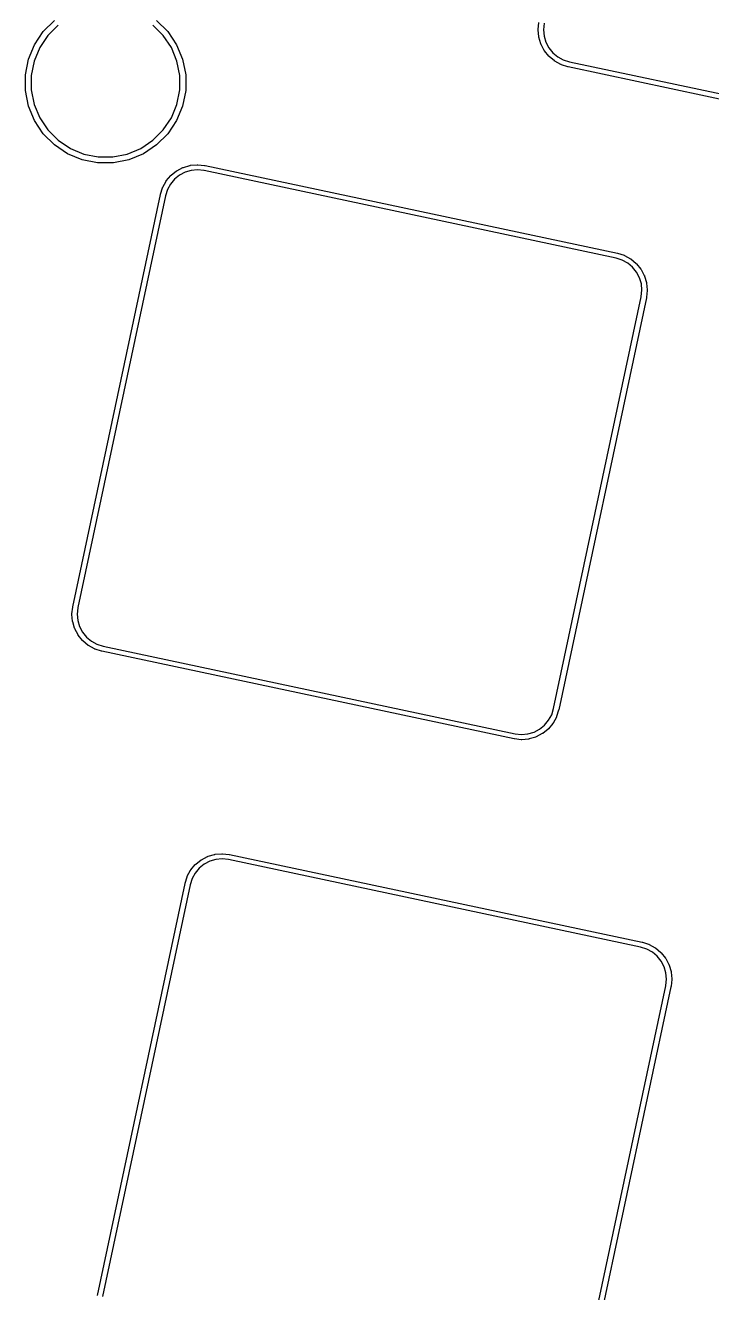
# Model space of a CAD drawing. Extents: x 18 to 369, y 6 to 139.
# Drawn here: x 119.37 to 138.91, y 71.07 to 107.17 of the extents above; entities that cross this region are included whole.
import ezdxf

# ---------------------------------------------------------------- set-up
doc = ezdxf.new("R2010")
doc.units = 0
doc.layers.add('BLACK', color=7, linetype='CONTINUOUS')

msp = doc.modelspace()

# ---------------------------------------------------------------- linework, layer by layer
at = {"layer": 'BLACK', "linetype": 'CONTINUOUS'}
for p, q in [((119.877, 106.997), (120.196, 107.315)), ((123.107, 107.315), (123.426, 106.997)), ((133.976, 107.057), (133.997, 107.251)), ((119.627, 106.623), (119.877, 106.997)), ((120.009, 106.889), (119.777, 106.543)), ((120.303, 107.184), (120.009, 106.889)), ((123.294, 106.889), (123, 107.184)), ((123.526, 106.543), (123.294, 106.889)), ((123.426, 106.997), (123.675, 106.623)), ((133.976, 107.05), (133.976, 107.057)), ((133.976, 107.043), (133.976, 107.05)), ((133.976, 107.042), (133.976, 107.043)), ((133.994, 106.848), (133.976, 107.042)), ((133.976, 107.042), (133.976, 107.042)), ((133.976, 107.042), (133.976, 107.042)), ((134.146, 107.232), (134.126, 107.049)), ((134.126, 107.049), (134.143, 106.869)), ((119.455, 106.207), (119.627, 106.623)), ((119.777, 106.543), (119.618, 106.158)), ((123.685, 106.158), (123.526, 106.543)), ((123.675, 106.623), (123.848, 106.207)), ((133.995, 106.841), (133.994, 106.848)), ((133.996, 106.835), (133.995, 106.841)), ((133.997, 106.834), (133.996, 106.835)), ((134.052, 106.646), (133.997, 106.834)), ((133.997, 106.834), (133.997, 106.834)), ((133.997, 106.834), (133.997, 106.834)), ((134.054, 106.64), (134.052, 106.646)), ((134.057, 106.634), (134.054, 106.64)), ((134.057, 106.633), (134.057, 106.634)), ((134.148, 106.46), (134.057, 106.633)), ((134.057, 106.633), (134.057, 106.633)), ((134.057, 106.633), (134.057, 106.633)), ((134.143, 106.869), (134.194, 106.696)), ((134.194, 106.696), (134.277, 106.536)), ((134.277, 106.536), (134.39, 106.395)), ((119.368, 105.766), (119.455, 106.207)), ((119.618, 106.158), (119.537, 105.749)), ((123.766, 105.749), (123.685, 106.158)), ((123.848, 106.207), (123.935, 105.766)), ((134.151, 106.454), (134.148, 106.46)), ((134.155, 106.448), (134.151, 106.454)), ((134.156, 106.448), (134.155, 106.448)), ((134.278, 106.296), (134.156, 106.448)), ((134.156, 106.448), (134.156, 106.448)), ((134.156, 106.448), (134.156, 106.448)), ((134.283, 106.291), (134.278, 106.296)), ((134.287, 106.286), (134.283, 106.291)), ((134.288, 106.285), (134.287, 106.286)), ((134.438, 106.16), (134.288, 106.285)), ((134.288, 106.285), (134.288, 106.285)), ((134.288, 106.285), (134.288, 106.285)), ((134.39, 106.395), (134.529, 106.279)), ((134.443, 106.156), (134.438, 106.16)), ((134.449, 106.152), (134.443, 106.156)), ((134.529, 106.279), (134.687, 106.192)), ((134.687, 106.192), (134.862, 106.137)), ((134.45, 106.151), (134.449, 106.152)), ((134.621, 106.057), (134.45, 106.151)), ((134.45, 106.151), (134.45, 106.151)), ((134.45, 106.151), (134.45, 106.151)), ((134.627, 106.055), (134.621, 106.057)), ((134.633, 106.052), (134.627, 106.055)), ((134.634, 106.052), (134.633, 106.052)), ((134.82, 105.993), (134.634, 106.052)), ((134.634, 106.052), (134.634, 106.052)), ((134.634, 106.052), (134.634, 106.052)), ((134.824, 105.991), (134.82, 105.993)), ((134.82, 105.993), (134.82, 105.993)), ((146.569, 103.495), (134.824, 105.991)), ((134.862, 106.137), (146.597, 103.642)), ((119.368, 105.316), (119.368, 105.766)), ((119.537, 105.749), (119.537, 105.333)), ((123.766, 105.333), (123.766, 105.749)), ((123.935, 105.766), (123.935, 105.316)), ((119.455, 104.875), (119.368, 105.316)), ((119.537, 105.333), (119.618, 104.924)), ((123.685, 104.924), (123.766, 105.333)), ((123.935, 105.316), (123.848, 104.875)), ((119.627, 104.459), (119.455, 104.875)), ((119.618, 104.924), (119.777, 104.539)), ((123.526, 104.539), (123.685, 104.924)), ((123.848, 104.875), (123.675, 104.459)), ((119.877, 104.085), (119.627, 104.459)), ((119.777, 104.539), (120.009, 104.193)), ((123.294, 104.193), (123.526, 104.539)), ((123.675, 104.459), (123.426, 104.085)), ((120.196, 103.767), (119.877, 104.085)), ((120.009, 104.193), (120.303, 103.899)), ((123, 103.899), (123.294, 104.193)), ((123.426, 104.085), (123.107, 103.767)), ((120.57, 103.517), (120.196, 103.767)), ((120.303, 103.899), (120.65, 103.667)), ((120.65, 103.667), (121.035, 103.508)), ((122.268, 103.508), (122.653, 103.667)), ((122.653, 103.667), (123, 103.899)), ((123.107, 103.767), (122.733, 103.517)), ((120.985, 103.345), (120.57, 103.517)), ((121.427, 103.257), (120.985, 103.345)), ((121.035, 103.508), (121.443, 103.426)), ((121.443, 103.426), (121.86, 103.426)), ((121.86, 103.426), (122.268, 103.508)), ((122.318, 103.345), (121.876, 103.257)), ((122.733, 103.517), (122.318, 103.345)), ((121.876, 103.257), (121.427, 103.257)), ((123.519, 102.903), (123.671, 103.025)), ((123.671, 103.025), (123.672, 103.026)), ((123.672, 103.026), (123.678, 103.03)), ((123.678, 103.03), (123.684, 103.033)), ((123.684, 103.033), (123.857, 103.124)), ((123.919, 102.987), (123.76, 102.904)), ((123.857, 103.124), (123.864, 103.127)), ((123.857, 103.124), (123.857, 103.124)), ((123.857, 103.124), (123.857, 103.124)), ((123.857, 103.124), (123.857, 103.124)), ((123.864, 103.127), (123.87, 103.129)), ((123.87, 103.129), (124.057, 103.184)), ((124.093, 103.038), (123.919, 102.987)), ((124.057, 103.184), (124.058, 103.185)), ((124.057, 103.184), (124.057, 103.184)), ((124.058, 103.185), (124.065, 103.186)), ((124.065, 103.186), (124.072, 103.187)), ((124.072, 103.187), (124.266, 103.205)), ((124.272, 103.055), (124.093, 103.038)), ((124.266, 103.205), (124.266, 103.205)), ((124.266, 103.205), (124.266, 103.205)), ((124.266, 103.205), (124.267, 103.205)), ((124.267, 103.205), (124.274, 103.205)), ((124.455, 103.035), (124.272, 103.055)), ((124.274, 103.205), (124.281, 103.205)), ((124.281, 103.205), (124.475, 103.184)), ((124.458, 103.035), (124.455, 103.035)), ((136.192, 100.541), (124.458, 103.035)), ((124.475, 103.184), (124.476, 103.184)), ((124.476, 103.184), (124.479, 103.183)), ((124.479, 103.183), (124.482, 103.183)), ((124.482, 103.183), (124.486, 103.182)), ((124.486, 103.182), (124.486, 103.182)), ((124.486, 103.182), (136.231, 100.686)), ((123.216, 102.361), (123.275, 102.547)), ((123.275, 102.547), (123.276, 102.548)), ((123.276, 102.548), (123.278, 102.554)), ((123.278, 102.554), (123.281, 102.56)), ((123.281, 102.56), (123.375, 102.731)), ((123.375, 102.731), (123.376, 102.732)), ((123.376, 102.732), (123.379, 102.738)), ((123.379, 102.738), (123.383, 102.743)), ((123.383, 102.743), (123.509, 102.893)), ((123.503, 102.652), (123.416, 102.494)), ((123.619, 102.791), (123.503, 102.652)), ((123.509, 102.893), (123.514, 102.898)), ((123.509, 102.893), (123.509, 102.893)), ((123.514, 102.898), (123.519, 102.903)), ((123.76, 102.904), (123.619, 102.791)), ((120.719, 90.6121), (123.215, 102.357)), ((123.36, 102.319), (120.866, 90.5848)), ((123.215, 102.357), (123.216, 102.361)), ((123.216, 102.361), (123.216, 102.361)), ((123.416, 102.494), (123.36, 102.319)), ((136.368, 100.485), (136.192, 100.541)), ((136.231, 100.686), (136.234, 100.685)), ((136.234, 100.685), (136.234, 100.685)), ((136.234, 100.685), (136.42, 100.626)), ((136.526, 100.398), (136.368, 100.485)), ((136.42, 100.626), (136.42, 100.626)), ((136.42, 100.626), (136.42, 100.626)), ((136.42, 100.626), (136.421, 100.625)), ((136.421, 100.625), (136.427, 100.623)), ((136.427, 100.623), (136.434, 100.62)), ((136.434, 100.62), (136.605, 100.526)), ((136.664, 100.282), (136.526, 100.398)), ((136.605, 100.526), (136.605, 100.526)), ((136.605, 100.526), (136.605, 100.526)), ((136.605, 100.526), (136.606, 100.525)), ((136.606, 100.525), (136.611, 100.521)), ((136.611, 100.521), (136.617, 100.518)), ((136.617, 100.518), (136.766, 100.392)), ((136.766, 100.392), (136.766, 100.392)), ((136.766, 100.392), (136.766, 100.392)), ((136.766, 100.392), (136.767, 100.391)), ((136.767, 100.391), (136.772, 100.387)), ((136.772, 100.387), (136.777, 100.382)), ((136.777, 100.382), (136.899, 100.23)), ((136.777, 100.141), (136.664, 100.282)), ((136.861, 99.9814), (136.777, 100.141)), ((136.899, 100.23), (136.899, 100.23)), ((136.899, 100.23), (136.899, 100.23)), ((136.899, 100.23), (136.9, 100.229)), ((136.9, 100.229), (136.903, 100.223)), ((136.903, 100.223), (136.907, 100.217)), ((136.907, 100.217), (136.997, 100.044)), ((136.997, 100.044), (136.998, 100.043)), ((136.998, 100.043), (137, 100.037)), ((137, 100.037), (137.003, 100.031)), ((137.003, 100.031), (137.058, 99.8436)), ((136.912, 99.8083), (136.861, 99.9814)), ((136.928, 99.6286), (136.912, 99.8083)), ((137.058, 99.8436), (137.058, 99.8426)), ((137.058, 99.8426), (137.059, 99.8359)), ((137.059, 99.8359), (137.061, 99.8292)), ((137.061, 99.8292), (137.078, 99.6349)), ((134.414, 87.7086), (136.908, 99.4427)), ((137.056, 99.4151), (134.559, 87.6702)), ((136.908, 99.4427), (136.909, 99.4456)), ((136.909, 99.4456), (136.928, 99.6286)), ((137.057, 99.4186), (137.056, 99.4153)), ((137.056, 99.4153), (137.056, 99.4151)), ((137.058, 99.4251), (137.057, 99.4219)), ((137.057, 99.4219), (137.057, 99.4186)), ((137.078, 99.6202), (137.058, 99.4261)), ((137.058, 99.4261), (137.058, 99.4251)), ((137.078, 99.6349), (137.078, 99.6349)), ((137.078, 99.6349), (137.078, 99.6349)), ((137.078, 99.6349), (137.078, 99.6338)), ((137.078, 99.6338), (137.078, 99.6271)), ((137.078, 99.6271), (137.078, 99.6202)), ((120.696, 90.407), (120.717, 90.6011)), ((120.696, 90.4002), (120.696, 90.407)), ((120.696, 90.3934), (120.696, 90.4002)), ((120.696, 90.3924), (120.696, 90.3934)), ((120.714, 90.198), (120.696, 90.3924)), ((120.696, 90.3924), (120.696, 90.3924)), ((120.696, 90.3924), (120.696, 90.3924)), ((120.717, 90.6022), (120.718, 90.6054)), ((120.717, 90.6011), (120.717, 90.6022)), ((120.718, 90.6086), (120.719, 90.612)), ((120.718, 90.6054), (120.718, 90.6086)), ((120.719, 90.612), (120.719, 90.6121)), ((120.866, 90.5817), (120.846, 90.3987)), ((120.846, 90.3987), (120.863, 90.2189)), ((120.866, 90.5848), (120.866, 90.5848)), ((120.866, 90.5848), (120.866, 90.5817)), ((120.715, 90.1914), (120.714, 90.198)), ((120.716, 90.1847), (120.715, 90.1914)), ((120.717, 90.1837), (120.716, 90.1847)), ((120.717, 90.1836), (120.717, 90.1837)), ((120.717, 90.1837), (120.717, 90.1837)), ((120.772, 89.9964), (120.717, 90.1836)), ((120.774, 89.9901), (120.772, 89.9964)), ((120.777, 89.9838), (120.774, 89.9901)), ((120.777, 89.9829), (120.777, 89.9838)), ((120.868, 89.8099), (120.777, 89.9829)), ((120.777, 89.9829), (120.777, 89.9829)), ((120.777, 89.9829), (120.777, 89.9829)), ((120.863, 90.2189), (120.914, 90.0458)), ((120.914, 90.0458), (120.997, 89.8859)), ((120.871, 89.8042), (120.868, 89.8099)), ((120.875, 89.7985), (120.871, 89.8042)), ((120.876, 89.7977), (120.875, 89.7985)), ((120.876, 89.7976), (120.876, 89.7977)), ((120.876, 89.7977), (120.876, 89.7977)), ((120.998, 89.6456), (120.876, 89.7976)), ((120.997, 89.8859), (121.11, 89.7453)), ((121.003, 89.6407), (120.998, 89.6456)), ((121.007, 89.6358), (121.003, 89.6407)), ((121.008, 89.6351), (121.007, 89.6358)), ((121.158, 89.5096), (121.008, 89.6351)), ((121.11, 89.7453), (121.249, 89.6293)), ((121.249, 89.6293), (121.407, 89.5423)), ((121.163, 89.5058), (121.158, 89.5096)), ((121.169, 89.5019), (121.163, 89.5058)), ((121.17, 89.5014), (121.169, 89.5019)), ((121.341, 89.4074), (121.17, 89.5014)), ((121.17, 89.5014), (121.17, 89.5014)), ((121.17, 89.5014), (121.17, 89.5014)), ((121.347, 89.4047), (121.341, 89.4074)), ((121.353, 89.4019), (121.347, 89.4047)), ((121.354, 89.4016), (121.353, 89.4019)), ((121.54, 89.3426), (121.354, 89.4016)), ((121.354, 89.4016), (121.354, 89.4016)), ((121.354, 89.4016), (121.354, 89.4016)), ((121.407, 89.5423), (121.582, 89.4867)), ((121.544, 89.3415), (121.54, 89.3426)), ((121.54, 89.3426), (121.54, 89.3426)), ((133.289, 86.845), (121.544, 89.3415)), ((121.582, 89.4867), (133.316, 86.9925)), ((134.272, 87.3749), (134.359, 87.533)), ((134.359, 87.533), (134.414, 87.7086)), ((134.494, 87.4672), (134.4, 87.2962)), ((134.496, 87.4734), (134.494, 87.4672)), ((134.499, 87.4797), (134.496, 87.4734)), ((134.556, 87.6596), (134.499, 87.4807)), ((134.499, 87.4807), (134.499, 87.4797)), ((134.559, 87.6702), (134.556, 87.6596)), ((134.556, 87.6596), (134.556, 87.6596)), ((133.682, 86.989), (133.855, 87.04)), ((133.855, 87.04), (134.015, 87.1236)), ((134.015, 87.1236), (134.156, 87.2366)), ((134.255, 87.1244), (134.103, 87.0021)), ((134.156, 87.2366), (134.272, 87.3749)), ((134.26, 87.1291), (134.255, 87.1244)), ((134.265, 87.1338), (134.26, 87.1291)), ((134.266, 87.1346), (134.265, 87.1338)), ((134.391, 87.2841), (134.266, 87.1346)), ((134.266, 87.1346), (134.266, 87.1346)), ((134.266, 87.1346), (134.266, 87.1346)), ((134.395, 87.2897), (134.391, 87.2841)), ((134.399, 87.2953), (134.395, 87.2897)), ((134.4, 87.2962), (134.399, 87.2953)), ((133.292, 86.8443), (133.289, 86.845)), ((133.289, 86.845), (133.289, 86.845)), ((133.296, 86.8439), (133.292, 86.8443)), ((133.299, 86.8432), (133.296, 86.8439)), ((133.3, 86.8431), (133.299, 86.8432)), ((133.494, 86.8227), (133.3, 86.8431)), ((133.316, 86.9925), (133.319, 86.9919)), ((133.319, 86.9919), (133.502, 86.9727)), ((133.501, 86.8227), (133.494, 86.8227)), ((133.507, 86.8225), (133.501, 86.8227)), ((133.502, 86.9727), (133.682, 86.989)), ((133.509, 86.8226), (133.507, 86.8225)), ((133.703, 86.8403), (133.509, 86.8226)), ((133.509, 86.8226), (133.509, 86.8226)), ((133.509, 86.8226), (133.509, 86.8226)), ((133.71, 86.8416), (133.703, 86.8403)), ((133.716, 86.8428), (133.71, 86.8416)), ((133.717, 86.843), (133.716, 86.8428)), ((133.904, 86.8981), (133.717, 86.843)), ((133.911, 86.9007), (133.904, 86.8981)), ((133.917, 86.9032), (133.911, 86.9007)), ((133.918, 86.9036), (133.917, 86.9032)), ((134.091, 86.994), (133.918, 86.9036)), ((134.097, 86.9978), (134.091, 86.994)), ((134.102, 87.0014), (134.097, 86.9978)), ((134.103, 87.0021), (134.102, 87.0014)), ((124.384, 83.4032), (124.557, 83.4936)), ((124.557, 83.4941), (124.564, 83.4966)), ((124.557, 83.4936), (124.557, 83.4941)), ((124.557, 83.4936), (124.557, 83.4936)), ((124.557, 83.4936), (124.557, 83.4936)), ((124.564, 83.4966), (124.57, 83.4991)), ((124.57, 83.4991), (124.757, 83.5542)), ((124.793, 83.4082), (124.619, 83.3573)), ((124.757, 83.5542), (124.758, 83.5545)), ((124.757, 83.5542), (124.757, 83.5542)), ((124.758, 83.5545), (124.765, 83.5557)), ((124.765, 83.5557), (124.772, 83.557)), ((124.772, 83.557), (124.966, 83.5746)), ((124.972, 83.4246), (124.793, 83.4082)), ((124.966, 83.5746), (124.966, 83.5747)), ((124.966, 83.5747), (124.966, 83.5747)), ((124.966, 83.5747), (124.967, 83.5747)), ((124.967, 83.5747), (124.974, 83.5746)), ((125.155, 83.4054), (124.972, 83.4246)), ((124.974, 83.5746), (124.981, 83.5745)), ((124.981, 83.5745), (125.175, 83.5541)), ((125.175, 83.5541), (125.176, 83.554)), ((125.176, 83.554), (125.179, 83.5533)), ((125.179, 83.5533), (125.182, 83.553)), ((125.182, 83.553), (125.186, 83.5523)), ((125.186, 83.5523), (125.186, 83.5523)), ((125.186, 83.5523), (136.931, 81.0558)), ((123.981, 82.9301), (124.075, 83.1011)), ((124.075, 83.1011), (124.076, 83.102)), ((124.076, 83.102), (124.079, 83.1075)), ((124.079, 83.1075), (124.083, 83.1132)), ((124.083, 83.1132), (124.209, 83.2627)), ((124.319, 83.1606), (124.203, 83.0224)), ((124.209, 83.2635), (124.214, 83.2681)), ((124.209, 83.2627), (124.209, 83.2635)), ((124.214, 83.2681), (124.219, 83.2729)), ((124.219, 83.2729), (124.371, 83.3952)), ((124.46, 83.2737), (124.319, 83.1606)), ((124.371, 83.3952), (124.372, 83.3959)), ((124.372, 83.3959), (124.378, 83.3995)), ((124.378, 83.3995), (124.384, 83.4032)), ((124.619, 83.3573), (124.46, 83.2737)), ((125.158, 83.4048), (125.155, 83.4054)), ((136.892, 80.9106), (125.158, 83.4048)), ((121.419, 70.9821), (123.915, 82.7271)), ((124.06, 82.6887), (121.566, 70.9548)), ((123.915, 82.7271), (123.916, 82.7306)), ((123.916, 82.7306), (123.975, 82.9166)), ((123.916, 82.7306), (123.916, 82.7306)), ((123.975, 82.9166), (123.976, 82.9176)), ((123.975, 82.9166), (123.975, 82.9166)), ((123.975, 82.9166), (123.975, 82.9166)), ((123.976, 82.9176), (123.978, 82.9238)), ((123.978, 82.9238), (123.981, 82.9301)), ((124.116, 82.8642), (124.06, 82.6887)), ((124.203, 83.0224), (124.116, 82.8642)), ((137.068, 80.8549), (136.892, 80.9106)), ((136.931, 81.0558), (136.941, 81.0524)), ((136.941, 81.0524), (136.941, 81.0524)), ((136.941, 81.0524), (137.12, 80.9957)), ((137.12, 80.9957), (137.121, 80.9953)), ((137.121, 80.9953), (137.127, 80.9926)), ((137.127, 80.9926), (137.134, 80.9899)), ((137.134, 80.9899), (137.305, 80.8959)), ((137.305, 80.8959), (137.305, 80.8959)), ((137.305, 80.8959), (137.305, 80.8959)), ((137.305, 80.8959), (137.306, 80.8954)), ((137.306, 80.8954), (137.311, 80.8915)), ((137.311, 80.8915), (137.317, 80.8876)), ((137.317, 80.8876), (137.466, 80.7622)), ((137.226, 80.768), (137.068, 80.8549)), ((137.364, 80.652), (137.226, 80.768)), ((137.477, 80.5113), (137.364, 80.652)), ((137.466, 80.7622), (137.466, 80.7622)), ((137.466, 80.7622), (137.466, 80.7622)), ((137.466, 80.7622), (137.467, 80.7615)), ((137.467, 80.7615), (137.472, 80.7566)), ((137.472, 80.7566), (137.477, 80.7517)), ((137.477, 80.7517), (137.599, 80.5996)), ((137.599, 80.5996), (137.599, 80.5996)), ((137.599, 80.5996), (137.599, 80.5996)), ((137.599, 80.5996), (137.6, 80.5988)), ((137.6, 80.5988), (137.603, 80.593)), ((137.603, 80.593), (137.607, 80.5874)), ((137.607, 80.5874), (137.697, 80.4144)), ((137.561, 80.3514), (137.477, 80.5113)), ((137.612, 80.1783), (137.561, 80.3514)), ((137.628, 79.9986), (137.612, 80.1783)), ((137.697, 80.4144), (137.698, 80.4135)), ((137.698, 80.4135), (137.7, 80.4071)), ((137.7, 80.4071), (137.703, 80.4008)), ((137.703, 80.4008), (137.758, 80.2136)), ((137.758, 80.2136), (137.758, 80.2136)), ((137.758, 80.2136), (137.758, 80.2136)), ((137.758, 80.2136), (137.758, 80.2126)), ((137.758, 80.2126), (137.759, 80.2059)), ((137.759, 80.2059), (137.761, 80.1992)), ((137.761, 80.1992), (137.778, 80.0049)), ((135.114, 68.0786), (137.608, 79.813)), ((137.608, 79.813), (137.609, 79.8156)), ((137.609, 79.8156), (137.628, 79.9986)), ((137.778, 79.9902), (137.758, 79.7961)), ((137.778, 80.0049), (137.778, 80.0049)), ((137.778, 80.0049), (137.778, 80.0049)), ((137.778, 80.0049), (137.778, 80.0038)), ((137.778, 80.0038), (137.778, 79.9971)), ((137.778, 79.9971), (137.778, 79.9902)), ((137.756, 79.7851), (135.259, 68.0402)), ((137.757, 79.7886), (137.756, 79.7853)), ((137.756, 79.7853), (137.756, 79.7851)), ((137.758, 79.7951), (137.757, 79.7919)), ((137.757, 79.7919), (137.757, 79.7886)), ((137.758, 79.7961), (137.758, 79.7951))]:
    msp.add_line(p, q, dxfattribs=at)

doc.saveas('drawing.dxf')
